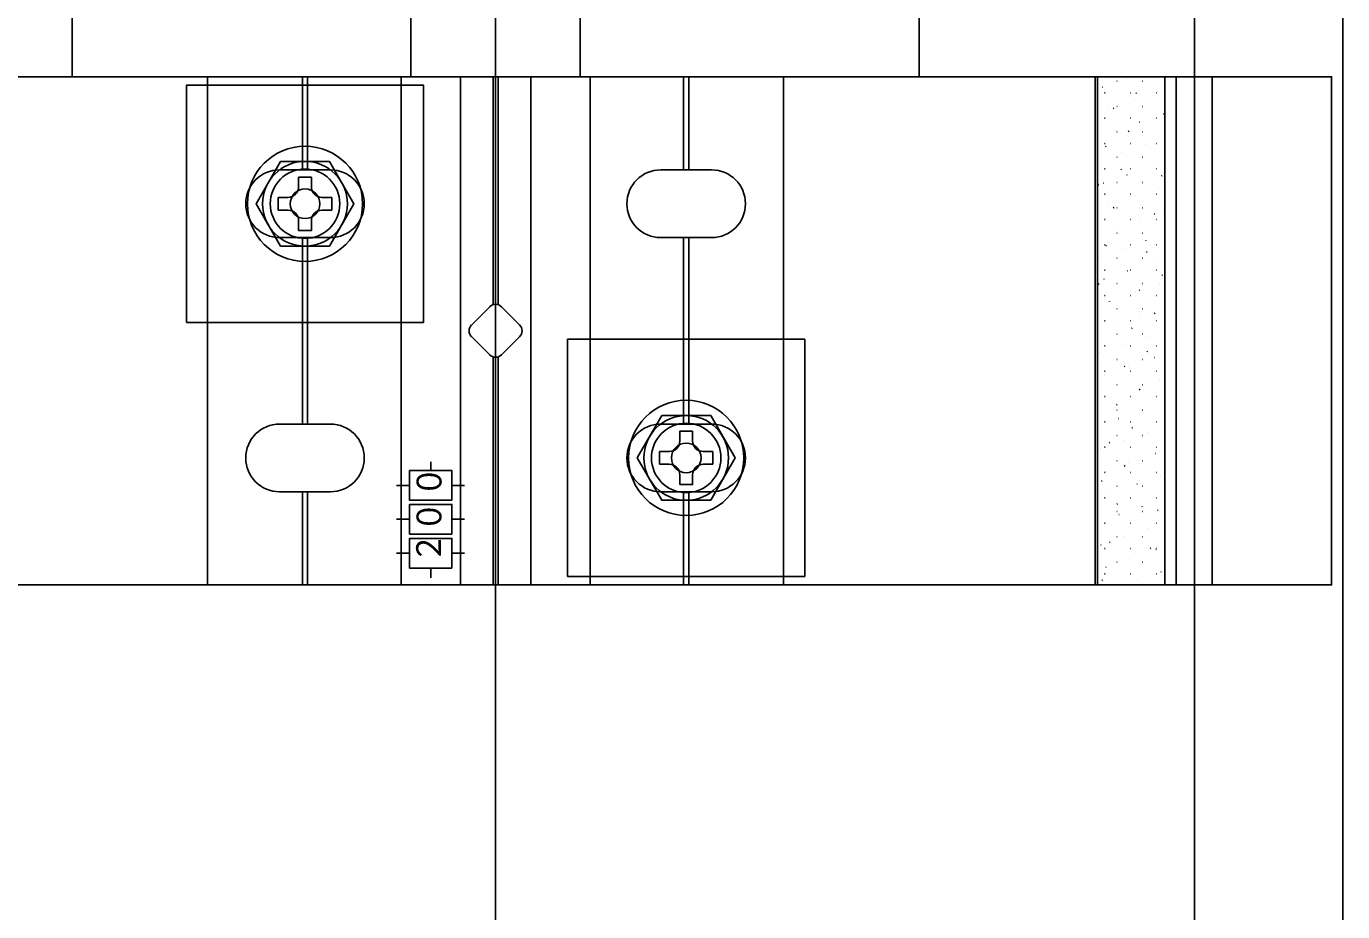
# Model space of a CAD drawing. Units: millimetres, scale not verified. Extents: x -1312 to 1312, y -1953 to 1941.
# Drawn here: x -40.1 to 115.3, y 812.8 to 917.3 of the extents above; entities that cross this region are included whole.
import ezdxf
from ezdxf.enums import TextEntityAlignment as Align

# ---------------------------------------------------------------- set-up
doc = ezdxf.new("R2010")
doc.units = ezdxf.units.MM
doc.header["$LTSCALE"] = 10
for name, color, linetype in [('0-4_YKK_12', 2, 'Continuous'), ('0-5_YKK_13', 4, 'Continuous'), ('0-8_YSS_K', 3, 'Continuous')]:
    doc.layers.add(name, color=color, linetype=linetype)
doc.styles.add('ＭＳ ゴシック', font='')
doc.styles.get('ＭＳ ゴシック').set_extended_font_data('MS Gothic')

msp = doc.modelspace()

# ---------------------------------------------------------------- linework, layer by layer
at = {"layer": '0-4_YKK_12'}
msp.add_line((115.29, 1161.36), (115.29, 506.36), dxfattribs=at)
at = {"layer": '0-5_YKK_13'}
for p, q in [((-18.71, 851.36), (-18.71, 911.36)), ((-7.51, 900.36), (-7.51, 911.36)), ((-6.91, 900.36), (-6.91, 911.36)), ((4.14, 851.36), (4.14, 911.36)), ((11.14, 851.36), (11.14, 911.36)), ((14.99, 911.36), (14.99, 884.44)), ((15.59, 884.44), (15.59, 911.36)), ((19.44, 851.36), (19.44, 911.36)), ((26.44, 851.36), (26.44, 911.36)), ((37.49, 900.36), (37.49, 911.36)), ((38.09, 900.36), (38.09, 911.36)), ((49.29, 851.36), (49.29, 911.36)), ((86.09, 851.36), (86.09, 911.36)), ((86.34, 851.36), (86.34, 911.36)), ((88.66, 910.85), (88.61, 910.85)), ((89.75, 911.12), (89.74, 911.12)), ((91.7, 910.85), (91.65, 910.85)), ((95.62, 851.36), (95.62, 911.36)), ((99.89, 851.36), (99.89, 911.36)), ((86.96, 910.13), (86.95, 910.13)), ((87.24, 909.47), (87.19, 909.47)), ((90.28, 909.47), (90.23, 909.47)), ((90.95, 909.44), (90.87, 909.39)), ((93.32, 909.47), (93.27, 909.47)), ((93.47, 909.59), (93.46, 909.59)), ((88.26, 907.66), (88.18, 907.61)), ((88.66, 907.86), (88.61, 907.86)), ((90.73, 908.62), (90.72, 908.62)), ((91.7, 907.86), (91.65, 907.86)), ((87.24, 906.48), (87.19, 906.48)), ((87.61, 907.52), (87.6, 907.52)), ((90.28, 906.48), (90.23, 906.48)), ((91.33, 905.99), (91.32, 905.99)), ((93.32, 906.48), (93.27, 906.48)), ((94.12, 906.98), (94.11, 906.98)), ((88.58, 905.02), (88.57, 905.02)), ((88.66, 904.87), (88.61, 904.87)), ((90.07, 904.94), (89.98, 904.88)), ((91.7, 904.87), (91.65, 904.87)), ((87.24, 903.49), (87.19, 903.49)), ((87.38, 903.16), (87.29, 903.1)), ((90.28, 903.49), (90.23, 903.49)), ((91.97, 903.38), (91.96, 903.38)), ((93.32, 903.49), (93.27, 903.49)), ((86.44, 901.42), (86.43, 901.42)), ((88.66, 901.88), (88.61, 901.88)), ((89.18, 902.39), (89.17, 902.39)), ((91.7, 901.88), (91.65, 901.88)), ((-4.21, 900.36), (-10.21, 900.36)), ((34.79, 900.36), (40.79, 900.36)), ((87.24, 900.5), (87.19, 900.5)), ((89.18, 900.43), (89.1, 900.38)), ((89.83, 899.78), (89.82, 899.78)), ((90.28, 900.5), (90.23, 900.5)), ((92.95, 900.89), (92.94, 900.88)), ((93.32, 900.5), (93.27, 900.5)), ((-7.96, 899.51), (-7.96, 898.36)), ((-7.96, 899.51), (-6.46, 899.51)), ((-6.46, 898.36), (-6.46, 899.51)), ((86.49, 898.65), (86.41, 898.6)), ((87.04, 898.79), (87.03, 898.79)), ((88.66, 898.89), (88.61, 898.89)), ((91.7, 898.89), (91.65, 898.89)), ((93.55, 898.26), (93.54, 898.25)), ((93.98, 899.7), (93.9, 899.64)), ((-10.36, 897.11), (-10.36, 895.61)), ((-9.21, 897.11), (-10.36, 897.11)), ((-4.06, 897.11), (-5.21, 897.11)), ((-4.06, 895.61), (-4.06, 897.11)), ((87.24, 897.51), (87.19, 897.51)), ((90.28, 897.51), (90.23, 897.51)), ((90.8, 897.29), (90.8, 897.28)), ((93.32, 897.51), (93.27, 897.51)), ((-10.36, 895.61), (-9.21, 895.61)), ((-5.21, 895.61), (-4.06, 895.61)), ((87.68, 896.18), (87.68, 896.18)), ((88.3, 895.93), (88.21, 895.88)), ((88.66, 895.9), (88.61, 895.9)), ((91.7, 895.9), (91.65, 895.9)), ((93.1, 895.19), (93.02, 895.14)), ((94.19, 895.65), (94.18, 895.64)), ((-7.96, 894.36), (-7.96, 893.21)), ((87.24, 894.52), (87.19, 894.52)), ((88.66, 893.69), (88.65, 893.68)), ((90.28, 894.52), (90.23, 894.52)), ((91.4, 894.66), (91.39, 894.65)), ((93.32, 894.52), (93.27, 894.52)), ((-4.21, 892.36), (-10.21, 892.36)), ((-7.51, 870.36), (-7.51, 892.36)), ((-6.91, 870.36), (-6.91, 892.36)), ((34.79, 892.36), (40.79, 892.36)), ((37.49, 870.36), (37.49, 892.36)), ((38.09, 870.36), (38.09, 892.36)), ((88.66, 892.91), (88.61, 892.91)), ((91.7, 892.91), (91.65, 892.91)), ((92.05, 892.05), (92.04, 892.04)), ((87.24, 891.53), (87.19, 891.53)), ((87.41, 891.43), (87.33, 891.37)), ((89.26, 891.06), (89.25, 891.05)), ((90.28, 891.53), (90.23, 891.53)), ((92.21, 890.69), (92.13, 890.63)), ((93.32, 891.53), (93.27, 891.53)), ((86.52, 890.09), (86.51, 890.08)), ((88.66, 889.92), (88.61, 889.92)), ((91.7, 889.92), (91.65, 889.92)), ((93.03, 889.55), (93.02, 889.55)), ((87.12, 887.46), (87.11, 887.45)), ((87.24, 888.54), (87.19, 888.54)), ((89.91, 888.45), (89.9, 888.44)), ((90.28, 888.54), (90.23, 888.54)), ((93.32, 888.54), (93.27, 888.54)), ((94.02, 887.97), (93.94, 887.91)), ((86.53, 886.92), (86.44, 886.87)), ((88.66, 886.93), (88.61, 886.93)), ((90.88, 885.95), (90.87, 885.95)), ((91.33, 886.19), (91.25, 886.13)), ((91.7, 886.93), (91.65, 886.93)), ((93.62, 886.92), (93.62, 886.92)), ((87.24, 885.55), (87.19, 885.55)), ((87.76, 884.85), (87.75, 884.84)), ((90.28, 885.55), (90.23, 885.55)), ((93.32, 885.55), (93.27, 885.55)), ((94.27, 884.31), (94.26, 884.31)), ((12.47, 882.07), (14.59, 884.19)), ((16, 884.19), (18.12, 882.07)), ((88.66, 883.94), (88.61, 883.94)), ((91.48, 883.32), (91.47, 883.32)), ((91.7, 883.94), (91.65, 883.94)), ((93.14, 883.46), (93.05, 883.41)), ((87.24, 882.56), (87.19, 882.56)), ((88.74, 882.35), (88.73, 882.35)), ((90.28, 882.56), (90.23, 882.56)), ((90.45, 881.68), (90.36, 881.63)), ((93.32, 882.56), (93.27, 882.56)), ((14.59, 878.54), (12.47, 880.66)), ((18.12, 880.66), (16, 878.54)), ((87.24, 879.57), (87.19, 879.57)), ((88.66, 880.95), (88.61, 880.95)), ((89.34, 879.72), (89.33, 879.72)), ((90.28, 879.57), (90.23, 879.57)), ((91.7, 880.95), (91.65, 880.95)), ((92.13, 880.71), (92.12, 880.71)), ((93.32, 879.57), (93.27, 879.57)), ((14.99, 878.29), (14.99, 851.36)), ((15.59, 851.36), (15.59, 878.29)), ((86.59, 878.75), (86.58, 878.75)), ((92.25, 878.96), (92.17, 878.9)), ((93.1, 878.21), (93.09, 878.21)), ((87.24, 876.58), (87.19, 876.58)), ((88.66, 877.96), (88.61, 877.96)), ((89.56, 877.18), (89.48, 877.12)), ((89.98, 877.11), (89.97, 877.11)), ((90.28, 876.58), (90.23, 876.58)), ((91.7, 877.96), (91.65, 877.96)), ((93.32, 876.58), (93.27, 876.58)), ((87.19, 876.12), (87.18, 876.12)), ((88.66, 874.97), (88.61, 874.97)), ((91.7, 874.97), (91.65, 874.97)), ((93.7, 875.58), (93.69, 875.58)), ((87.24, 873.59), (87.19, 873.59)), ((87.84, 873.51), (87.83, 873.51)), ((90.28, 873.59), (90.23, 873.59)), ((90.96, 874.61), (90.95, 874.61)), ((91.37, 874.46), (91.28, 874.4)), ((93.32, 873.59), (93.27, 873.59)), ((88.68, 872.68), (88.59, 872.62)), ((88.66, 871.98), (88.61, 871.98)), ((91.56, 871.98), (91.55, 871.98)), ((91.7, 871.98), (91.65, 871.98)), ((-4.21, 870.36), (-10.21, 870.36)), ((34.79, 870.36), (40.79, 870.36)), ((87.24, 870.6), (87.19, 870.6)), ((88.81, 871.01), (88.8, 871.01)), ((90.28, 870.6), (90.23, 870.6)), ((93.32, 870.6), (93.27, 870.6)), ((37.04, 869.51), (37.04, 868.36)), ((37.04, 869.51), (38.54, 869.51)), ((38.54, 868.36), (38.54, 869.51)), ((88.66, 868.99), (88.61, 868.99)), ((90.48, 869.95), (90.4, 869.9)), ((91.7, 868.99), (91.65, 868.99)), ((92.2, 869.37), (92.19, 869.37)), ((86.67, 867.41), (86.66, 867.41)), ((87.24, 867.61), (87.19, 867.61)), ((87.79, 868.17), (87.71, 868.12)), ((89.41, 868.38), (89.4, 868.38)), ((90.28, 867.61), (90.23, 867.61)), ((93.32, 867.61), (93.27, 867.61)), ((7.64, 865.9), (7.64, 864.86)), ((34.64, 867.11), (34.64, 865.61)), ((35.79, 867.11), (34.64, 867.11)), ((34.64, 865.61), (35.79, 865.61)), ((40.94, 867.11), (39.79, 867.11)), ((39.79, 865.61), (40.94, 865.61)), ((40.94, 865.61), (40.94, 867.11)), ((88.66, 866), (88.61, 866)), ((90.06, 865.77), (90.05, 865.77)), ((91.7, 866), (91.65, 866)), ((93.18, 866.88), (93.17, 866.87)), ((37.04, 864.36), (37.04, 863.21)), ((87.24, 864.62), (87.19, 864.62)), ((87.27, 864.78), (87.26, 864.78)), ((89.6, 865.45), (89.51, 865.39)), ((90.28, 864.62), (90.23, 864.62)), ((93.32, 864.62), (93.27, 864.62)), ((93.78, 864.25), (93.77, 864.24)), ((3.58, 863.11), (5.14, 863.11)), ((10.14, 863.11), (11.62, 863.11)), ((86.91, 863.67), (86.82, 863.61)), ((88.66, 863.01), (88.61, 863.01)), ((91.03, 863.28), (91.03, 863.27)), ((91.7, 863.01), (91.65, 863.01)), ((-4.21, 862.36), (-10.21, 862.36)), ((-7.51, 851.36), (-7.51, 862.36)), ((-6.91, 851.36), (-6.91, 862.36)), ((34.79, 862.36), (40.79, 862.36)), ((37.49, 851.36), (37.49, 862.36)), ((38.09, 851.36), (38.09, 862.36)), ((87.24, 861.63), (87.19, 861.63)), ((87.91, 862.17), (87.91, 862.17)), ((88.71, 860.95), (88.63, 860.89)), ((90.28, 861.63), (90.23, 861.63)), ((93.32, 861.63), (93.27, 861.63)), ((88.66, 860.02), (88.61, 860.02)), ((88.89, 859.68), (88.88, 859.67)), ((91.63, 860.65), (91.62, 860.64)), ((91.7, 860.02), (91.65, 860.02)), ((93.52, 860.21), (93.43, 860.15)), ((3.58, 859.11), (5.14, 859.11)), ((10.14, 859.11), (11.62, 859.11)), ((87.24, 858.64), (87.19, 858.64)), ((90.28, 858.64), (90.23, 858.64)), ((92.28, 858.04), (92.27, 858.03)), ((93.32, 858.64), (93.27, 858.64)), ((87.83, 856.44), (87.75, 856.39)), ((88.66, 857.03), (88.61, 857.03)), ((89.49, 857.05), (89.48, 857.04)), ((91.7, 857.03), (91.65, 857.03)), ((3.58, 855.11), (5.14, 855.11)), ((10.14, 855.11), (11.62, 855.11)), ((86.75, 856.08), (86.74, 856.07)), ((87.24, 855.65), (87.19, 855.65)), ((90.28, 855.65), (90.23, 855.65)), ((92.63, 855.7), (92.55, 855.65)), ((93.26, 855.54), (93.25, 855.54)), ((93.32, 855.65), (93.27, 855.65)), ((7.64, 853.36), (7.64, 852.19)), ((87.35, 853.45), (87.34, 853.44)), ((88.66, 854.04), (88.61, 854.04)), ((90.14, 854.44), (90.13, 854.43)), ((91.7, 854.04), (91.65, 854.04)), ((86.94, 851.94), (86.86, 851.88)), ((87.24, 852.66), (87.19, 852.66)), ((90.28, 852.66), (90.23, 852.66)), ((91.11, 851.94), (91.1, 851.94)), ((93.32, 852.66), (93.27, 852.66)), ((93.85, 852.91), (93.84, 852.91)), ((94.31, 851.36), (86.09, 851.36))]:
    msp.add_line(p, q, dxfattribs=at)
for points in [[(-34.71, 951.36), (5.29, 951.36), (5.29, 911.36), (-34.71, 911.36)], [(25.29, 951.36), (65.29, 951.36), (65.29, 911.36), (25.29, 911.36)], [(-83.41, 911.36), (113.99, 911.36), (113.99, 851.36), (-83.41, 851.36)], [(-21.21, 882.36), (6.79, 882.36), (6.79, 910.36), (-21.21, 910.36)], [(-10.09, 901.36), (-12.98, 896.36), (-10.09, 891.36), (-4.32, 891.36), (-1.43, 896.36), (-4.32, 901.36)], [(23.79, 852.36), (51.79, 852.36), (51.79, 880.36), (23.79, 880.36)], [(34.91, 871.36), (32.02, 866.36), (34.91, 861.36), (40.68, 861.36), (43.57, 866.36), (40.68, 871.36)], [(10.14, 861.36), (10.14, 864.86), (5.14, 864.86), (5.14, 861.36)], [(10.14, 857.36), (10.14, 860.86), (5.14, 860.86), (5.14, 857.36)], [(10.14, 853.36), (10.14, 856.86), (5.14, 856.86), (5.14, 853.36)]]:
    msp.add_lwpolyline(points, close=True, dxfattribs=at)
for points in [[(86.09, 911.36), (94.31, 911.36), (94.31, 851.36)], [(-7.96, 893.21), (-6.46, 893.21), (-6.46, 894.36)], [(37.04, 863.21), (38.54, 863.21), (38.54, 864.36)]]:
    msp.add_lwpolyline(points, dxfattribs=at)
for centre, radius in [((-7.21, 896.36), 6.8), ((-7.21, 896.36), 5), ((-7.21, 896.36), 4.1), ((-7.21, 896.36), 1.75), ((37.79, 866.36), 6.8), ((37.79, 866.36), 5), ((37.79, 866.36), 4.1), ((37.79, 866.36), 1.75)]:
    msp.add_circle(centre, radius, dxfattribs=at)
for centre, radius, start, end in [((-10.21, 896.36), 4, 90, 270), ((-4.21, 896.36), 4, 270, 90), ((34.79, 896.36), 4, 90, 270), ((40.79, 896.36), 4, 270, 90), ((-9.21, 898.36), 1.25, 270, 0), ((-5.21, 898.36), 1.25, 180, 270), ((-9.21, 894.36), 1.25, 0, 90), ((-5.21, 894.36), 1.25, 90, 180), ((15.29, 883.49), 1, 45, 135), ((13.17, 881.36), 1, 135, 225), ((17.41, 881.36), 1, 315, 45), ((15.29, 879.24), 1, 225, 315), ((-10.21, 866.36), 4, 90, 270), ((-4.21, 866.36), 4, 270, 90), ((34.79, 866.36), 4, 90, 270), ((40.79, 866.36), 4, 270, 90), ((35.79, 868.36), 1.25, 270, 0), ((39.79, 868.36), 1.25, 180, 270), ((35.79, 864.36), 1.25, 0, 90), ((39.79, 864.36), 1.25, 90, 180)]:
    msp.add_arc(centre, radius, start, end, dxfattribs=at)
at = {"layer": '0-8_YSS_K'}
for p, q in [((15.29, 358.36), (15.29, 1261.36)), ((97.79, 496.36), (97.79, 1178.86))]:
    msp.add_line(p, q, dxfattribs=at)

# ---------------------------------------------------------------- texts
at = {"layer": '0-5_YKK_13', "style": 'ＭＳ ゴシック', "width": 0.9}
for s, p in [('０', (9.78, 861.76)), ('０', (9.77, 857.62)), ('２', (9.73, 853.93))]:
    msp.add_text(s, height=2.93, rotation=90, dxfattribs=at).set_placement(p, align=Align.BOTTOM_LEFT)

doc.saveas('drawing.dxf')
